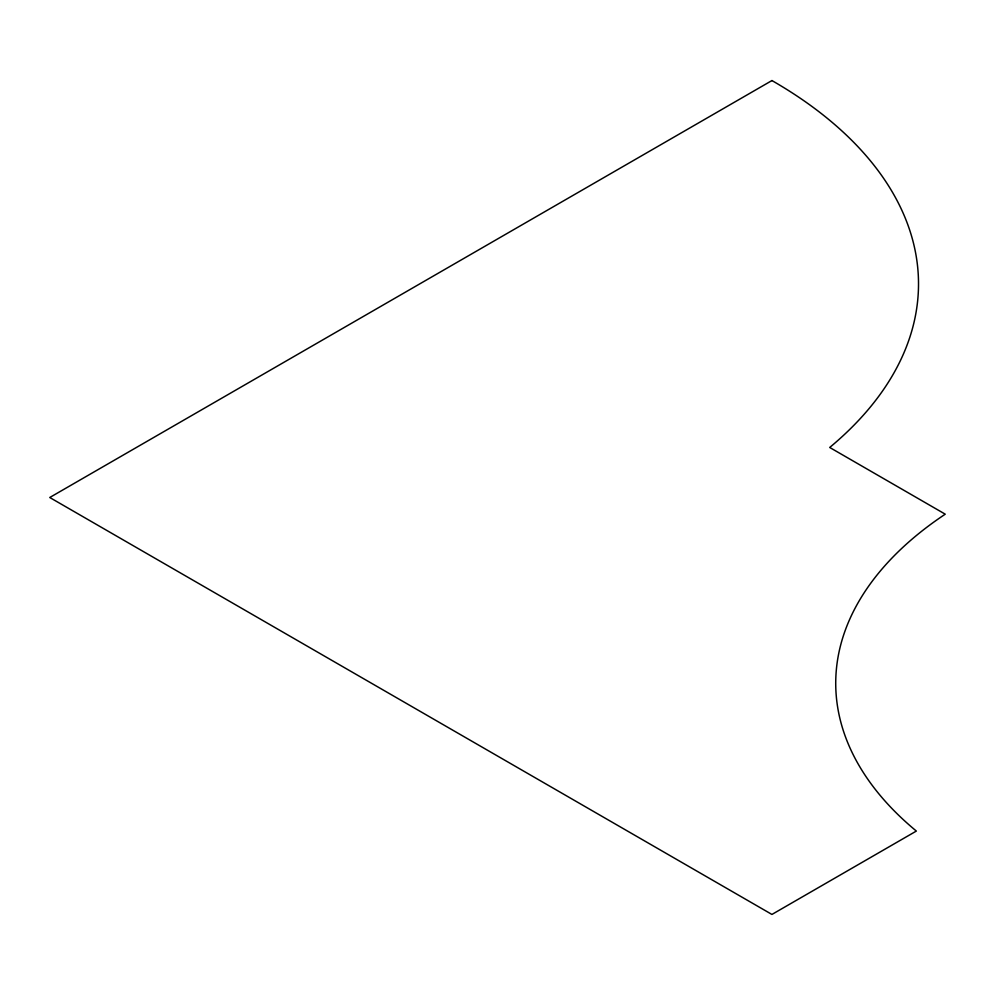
<?xml version="1.0" encoding="UTF-8"?>
<svg xmlns="http://www.w3.org/2000/svg" width="995" height="995" viewBox="0 0 995 995"><rect width="100%" height="100%" fill="white"/><g stroke="black" fill="none" stroke-linecap="round" stroke-linejoin="round"><path stroke-width="1.49" d="M771.933 80.558L49.75 497.5L771.933 914.442L916.358 831.061A446.494 257.78 0 0 1 945.25 514.179L829.706 447.464A496.356 286.572 0 0 0 771.933 80.558"/></g></svg>
